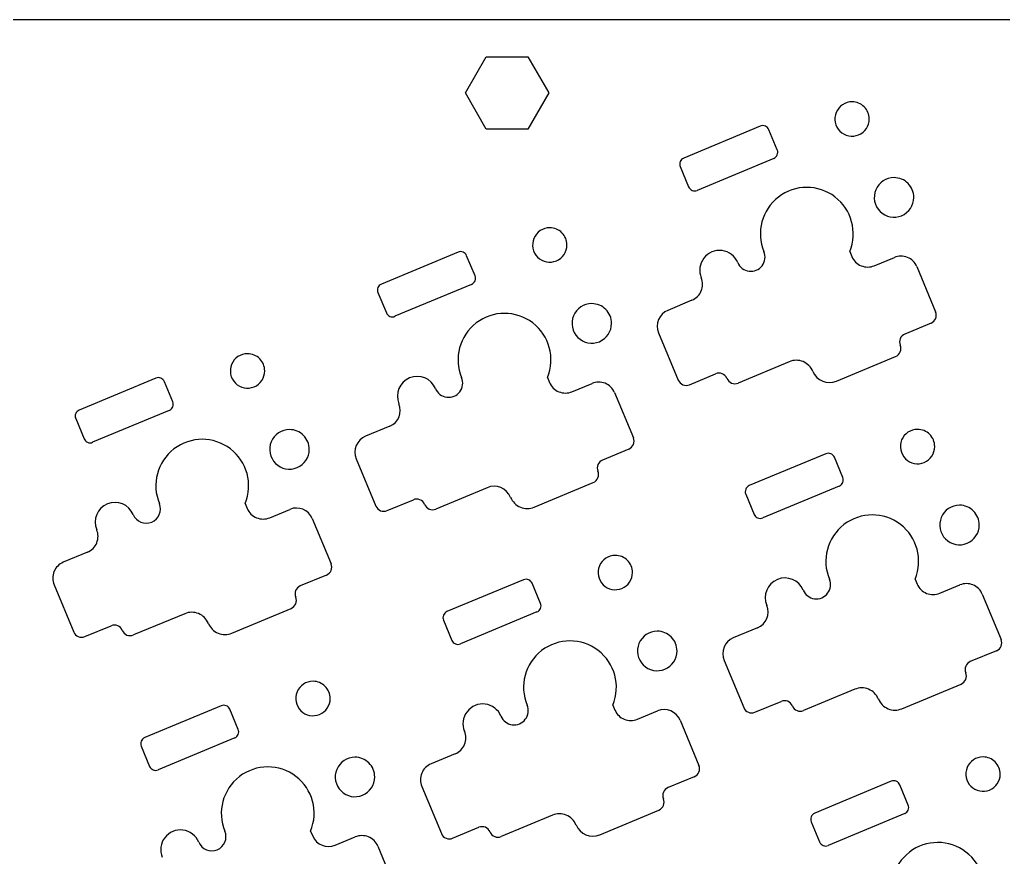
# Model space of a CAD drawing. Header units: millimetres. Extents: x -2 to 277, y 0 to 103.
# Drawn here: x 149.5 to 206.7, y 54.3 to 103 of the extents above; entities that cross this region are included whole.
import ezdxf

# ---------------------------------------------------------------- set-up
doc = ezdxf.new("R2010")
doc.units = ezdxf.units.MM
doc.layers.get('0').update_dxf_attribs({"linetype": 'CONTINUOUS'})

msp = doc.modelspace()

# ---------------------------------------------------------------- linework, layer by layer
at = {"color": 1}
for points in [[(261.2972, 102.9982), (13.1728, 102.9982)], [(175.4046, 98.7347), (176.6171, 100.8359), (179.0421, 100.8359)], [(179.0421, 100.8359), (180.2546, 98.7347)], [(176.6171, 96.6336), (175.4046, 98.7347)], [(180.2546, 98.7347), (179.0421, 96.6336)], [(192.5635, 96.8056), (188.1087, 94.9495)], [(179.0421, 96.6336), (176.6171, 96.6336)], [(193.5501, 95.4281), (193.0617, 96.6004)], [(187.9035, 94.4512), (188.392, 93.2789)], [(193.345, 94.9299), (188.8902, 93.0738)], [(174.9787, 89.4789), (170.5239, 87.6228)], [(175.9654, 88.1014), (175.477, 89.2737)], [(197.7618, 89.5192), (197.8833, 89.2277)], [(199.191, 88.6892), (200.3594, 89.1761)], [(201.6671, 88.6376), (202.7632, 86.0068)], [(175.7603, 87.6032), (171.3055, 85.7471)], [(170.3188, 87.1246), (170.8072, 85.9523)], [(188.5882, 86.682), (187.1805, 86.0955)], [(202.494, 85.353), (200.9709, 84.7184)], [(186.6421, 84.7878), (187.7862, 82.0416)], [(194.2478, 83.1088), (191.2709, 81.8685)], [(196.9939, 81.978), (200.4324, 83.4107)], [(188.4401, 81.7724), (189.9632, 82.407)], [(157.394, 82.1522), (152.9392, 80.2962)], [(158.3807, 80.7748), (157.8922, 81.9471)], [(180.1771, 82.1926), (180.2986, 81.9011)], [(181.6063, 81.3626), (182.7747, 81.8494)], [(184.0824, 81.3109), (185.1785, 78.6801)], [(158.1755, 80.2765), (153.7207, 78.4205)], [(152.7341, 79.7979), (153.2225, 78.6256)], [(171.0035, 79.3554), (169.5958, 78.7688)], [(184.9093, 78.0263), (183.3862, 77.3917)], [(169.0573, 77.4612), (170.2015, 74.715)], [(196.3732, 77.7555), (191.9184, 75.8994)], [(197.3599, 76.378), (196.8714, 77.5503)], [(176.6631, 75.7822), (173.6861, 74.5419)], [(179.4092, 74.6514), (182.8477, 76.084)], [(197.1547, 75.8798), (192.6999, 74.0237)], [(170.8554, 74.4457), (172.3784, 75.0803)], [(191.7132, 75.4012), (192.2017, 74.2289)], [(162.5924, 74.8659), (162.7138, 74.5744)], [(164.0215, 74.0359), (165.19, 74.5227)], [(166.4977, 73.9843), (167.5938, 71.3535)], [(153.4188, 72.0287), (152.0111, 71.4422)], [(167.3245, 70.6996), (165.8014, 70.065)], [(178.7885, 70.4288), (174.3337, 68.5728)], [(201.5715, 70.4692), (201.693, 70.1777)], [(151.4726, 70.1345), (152.6168, 67.3883)], [(179.7751, 69.0514), (179.2867, 70.2237)], [(203.0007, 69.6392), (204.1691, 70.126)], [(205.4768, 69.5875), (206.5729, 66.9567)], [(161.8245, 67.3247), (165.263, 68.7574)], [(159.0783, 68.4555), (156.1014, 67.2152)], [(179.57, 68.5531), (175.1152, 66.6971)], [(153.2706, 67.1191), (154.7937, 67.7537)], [(174.1285, 68.0745), (174.6169, 66.9022)], [(192.398, 67.632), (190.9903, 67.0454)], [(206.3037, 66.3029), (204.7806, 65.6683)], [(190.4518, 65.7378), (191.596, 62.9916)], [(200.8037, 62.928), (204.2421, 64.3606)], [(198.0575, 64.0588), (195.0806, 62.8184)], [(161.2037, 63.1022), (156.7489, 61.2461)], [(183.9868, 63.1425), (184.1083, 62.851)], [(192.2498, 62.7223), (193.7729, 63.3569)], [(162.1904, 61.7247), (161.702, 62.897)], [(185.416, 62.3125), (186.5844, 62.7993)], [(187.8921, 62.2609), (188.9882, 59.6301)], [(156.5438, 60.7479), (157.0322, 59.5756)], [(161.9852, 61.2265), (157.5304, 59.3704)], [(174.8132, 60.3053), (173.4055, 59.7188)], [(188.719, 58.9762), (187.1959, 58.3416)], [(172.867, 58.4111), (174.0112, 55.6649)], [(200.1829, 58.7054), (195.7281, 56.8494)], [(201.1696, 57.328), (200.6811, 58.5003)], [(180.4728, 56.7321), (177.4958, 55.4918)], [(183.2189, 55.6013), (186.6574, 57.034)], [(200.9644, 56.8297), (196.5096, 54.9737)], [(195.5229, 56.3511), (196.0114, 55.1788)], [(166.4021, 55.8159), (166.5236, 55.5243)], [(174.6651, 55.3957), (176.1882, 56.0303)], [(167.8312, 54.9859), (168.9997, 55.4727)], [(170.3074, 54.9342), (171.4035, 52.3034)]]:
    msp.add_lwpolyline(points, dxfattribs=at)
for points in [[(197.8999, 98.2242)], [(200.3422, 93.8126)], [(180.3152, 90.8975)], [(182.7575, 86.4859)], [(162.7305, 83.5709)], [(165.1727, 79.1593)], [(201.7096, 79.1741)], [(204.1519, 74.7625)], [(184.1249, 71.8475)], [(186.5672, 67.4359)], [(166.5402, 64.5208)], [(168.9824, 60.1092)], [(205.5194, 60.1241)]]:
    msp.add_lwpolyline(points, close=True, dxfattribs=at)
for points in [[(197.8999, 98.2242), (197.495438, 98.2242), (197.130801, 97.980558), (196.97602, 97.606883)], [(198.607007, 97.931307), (198.41947, 98.118843), (198.165116, 98.2242), (197.8999, 98.2242)], [(198.8999, 97.2242), (198.8999, 97.489416), (198.794543, 97.74377), (198.607007, 97.931307)], [(196.97602, 97.606883), (196.821239, 97.233209), (196.906795, 96.803091), (197.192793, 96.517093)], [(193.0617, 96.6004), (192.980787, 96.794635), (192.757739, 96.886505), (192.5635, 96.8056)], [(198.282583, 96.30032), (198.656258, 96.455101), (198.8999, 96.819738), (198.8999, 97.2242)], [(197.192793, 96.517093), (197.478791, 96.231095), (197.908909, 96.145539), (198.282583, 96.30032)], [(193.345, 94.9299), (193.539196, 95.010852), (193.631017, 95.233889), (193.5501, 95.4281)], [(188.1087, 94.9495), (187.914465, 94.868587), (187.822595, 94.645539), (187.9035, 94.4513)], [(188.392, 93.2789), (188.472952, 93.084704), (188.695989, 92.992883), (188.8902, 93.0738)], [(196.90446, 92.692773), (195.933415, 93.434711), (194.585102, 93.431927), (193.617128, 92.685986)], [(200.3422, 93.8126), (199.877068, 93.8126), (199.457737, 93.532411), (199.279739, 93.102686)], [(201.155373, 93.475773), (200.939706, 93.69144), (200.647199, 93.8126), (200.3422, 93.8126)], [(201.4922, 92.6626), (201.4922, 92.967599), (201.37104, 93.260106), (201.155373, 93.475773)], [(199.279739, 93.102686), (199.10174, 92.67296), (199.20013, 92.178325), (199.529027, 91.849427)], [(193.617128, 92.685986), (192.649155, 91.940044), (192.302891, 90.636948), (192.7729, 89.5089)], [(197.7618, 89.5192), (198.227147, 90.649179), (197.875505, 91.950834), (196.90446, 92.692773)], [(200.782286, 91.600139), (201.212011, 91.778137), (201.4922, 92.197468), (201.4922, 92.6626)], [(199.529027, 91.849427), (199.857925, 91.52053), (200.35256, 91.42214), (200.782286, 91.600139)], [(180.3152, 90.8975), (179.910738, 90.8975), (179.546101, 90.653858), (179.39132, 90.280183)], [(181.022307, 90.604607), (180.83477, 90.792143), (180.580416, 90.8975), (180.3152, 90.8975)], [(181.3152, 89.8975), (181.3152, 90.162716), (181.209843, 90.41707), (181.022307, 90.604607)], [(179.39132, 90.280183), (179.236539, 89.906509), (179.322095, 89.476391), (179.608093, 89.190393)], [(180.697883, 88.97362), (181.071558, 89.128401), (181.3152, 89.493038), (181.3152, 89.8975)], [(175.270357, 89.479523), (175.176904, 89.518008), (175.071988, 89.517783), (174.9787, 89.4789)], [(175.477, 89.2737), (175.438145, 89.367), (175.363811, 89.441039), (175.270357, 89.479523)], [(190.335981, 89.572472), (189.92853, 89.625251), (189.523872, 89.456648), (189.274438, 89.130175)], [(191.2498, 88.8743), (191.091775, 89.25355), (190.743432, 89.519692), (190.335981, 89.572472)], [(192.666909, 88.690733), (192.845851, 88.924942), (192.886252, 89.236824), (192.772893, 89.508897)], [(201.124779, 89.177689), (200.879537, 89.278678), (200.604221, 89.278107), (200.3594, 89.1761)], [(179.608093, 89.190393), (179.894091, 88.904395), (180.324209, 88.818839), (180.697883, 88.97362)], [(189.274438, 89.130175), (189.025004, 88.803701), (188.96869, 88.368956), (189.126707, 87.989703)], [(191.2498, 88.8743), (191.363166, 88.60223), (191.613064, 88.4113), (191.905366, 88.373436)], [(197.8833, 89.2277), (197.985299, 88.982876), (198.180378, 88.788599), (198.425621, 88.687611)], [(201.6671, 88.6376), (201.565101, 88.882424), (201.370022, 89.076701), (201.124779, 89.177689)], [(191.905366, 88.373436), (192.197668, 88.335571), (192.487966, 88.456524), (192.666909, 88.690733)], [(198.425621, 88.687611), (198.670863, 88.586622), (198.946179, 88.587193), (199.191, 88.6892)], [(170.5239, 87.6228), (170.329704, 87.541848), (170.237883, 87.318811), (170.3188, 87.1246)], [(175.7603, 87.6032), (175.954496, 87.684152), (176.046317, 87.907189), (175.9654, 88.1014)], [(189.128289, 87.224321), (189.229278, 87.469563), (189.228707, 87.744879), (189.1267, 87.9897)], [(188.5882, 86.682), (188.833024, 86.783999), (189.027301, 86.979078), (189.128289, 87.224321)], [(182.7575, 86.4859), (182.292368, 86.4859), (181.873037, 86.205711), (181.695039, 85.775986)], [(183.570673, 86.149073), (183.355006, 86.36474), (183.062499, 86.4859), (182.7575, 86.4859)], [(170.8072, 85.9523), (170.846055, 85.859), (170.920389, 85.784961), (171.013843, 85.746477)], [(179.319696, 85.366155), (178.348636, 86.108074), (177.000323, 86.105263), (176.032365, 85.359302)], [(183.9075, 85.3359), (183.9075, 85.640899), (183.78634, 85.933406), (183.570673, 86.149073)], [(187.1805, 86.0955), (186.670718, 85.883059), (186.429671, 85.297586), (186.6421, 84.7878)], [(202.494, 85.353), (202.748863, 85.459221), (202.869381, 85.751921), (202.7632, 86.0068)], [(171.013843, 85.746477), (171.107296, 85.707992), (171.212212, 85.708217), (171.3055, 85.7471)], [(176.032365, 85.359302), (175.064407, 84.613341), (174.718169, 83.310239), (175.1882, 82.1822)], [(180.1771, 82.1926), (180.642424, 83.322589), (180.290756, 84.624236), (179.319696, 85.366155)], [(181.695039, 85.775986), (181.51704, 85.34626), (181.61543, 84.851625), (181.944327, 84.522727)], [(183.197586, 84.273439), (183.627311, 84.451437), (183.9075, 84.870768), (183.9075, 85.3359)], [(200.9709, 84.7184), (200.848485, 84.667391), (200.751348, 84.569839), (200.700863, 84.447207)], [(181.944327, 84.522727), (182.273225, 84.19383), (182.76786, 84.09544), (183.197586, 84.273439)], [(200.700863, 84.447207), (200.650377, 84.324575), (200.650678, 84.18691), (200.7017, 84.0645)], [(162.7305, 83.5709), (162.326038, 83.5709), (161.961401, 83.327258), (161.80662, 82.953583)], [(163.437607, 83.278007), (163.25007, 83.465543), (162.995716, 83.5709), (162.7305, 83.5709)], [(200.4324, 83.4107), (200.687302, 83.516882), (200.80787, 83.809593), (200.7017, 84.0645)], [(163.7305, 82.5709), (163.7305, 82.836116), (163.625143, 83.09047), (163.437607, 83.278007)], [(195.051451, 83.110486), (194.793944, 83.216519), (194.504861, 83.215913), (194.2478, 83.1088)], [(195.6209, 82.5434), (195.513796, 82.800464), (195.308959, 83.004452), (195.051451, 83.110486)], [(161.80662, 82.953583), (161.651839, 82.579909), (161.737395, 82.149791), (162.023393, 81.863793)], [(163.113183, 81.64702), (163.486858, 81.801801), (163.7305, 82.166438), (163.7305, 82.5709)], [(173.6651, 81.5476), (173.420819, 82.133871), (172.747527, 82.411117), (172.161253, 82.166843)], [(190.617, 82.1377), (190.510818, 82.392602), (190.218107, 82.51317), (189.9632, 82.407)], [(195.6209, 82.5434), (195.843932, 82.008145), (196.458626, 81.755015), (196.9939, 81.978)], [(157.8922, 81.9471), (157.811248, 82.141296), (157.588211, 82.233117), (157.394, 82.1522)], [(162.023393, 81.863793), (162.309391, 81.577795), (162.739509, 81.492239), (163.113183, 81.64702)], [(172.161253, 82.166843), (171.574979, 81.922569), (171.297733, 81.249277), (171.542007, 80.663003)], [(175.082209, 81.364033), (175.261151, 81.598242), (175.301552, 81.910124), (175.188193, 82.182197)], [(180.2986, 81.9011), (180.400599, 81.656276), (180.595678, 81.461999), (180.840921, 81.361011)], [(183.540079, 81.850989), (183.294837, 81.951978), (183.019521, 81.951407), (182.7747, 81.8494)], [(184.0824, 81.3109), (183.980401, 81.555724), (183.785322, 81.750001), (183.540079, 81.850989)], [(187.7862, 82.0416), (187.837209, 81.919185), (187.934761, 81.822048), (188.057393, 81.771563)], [(190.617, 82.1377), (190.668009, 82.015285), (190.765561, 81.918148), (190.888193, 81.867663)], [(190.888193, 81.867663), (191.010825, 81.817177), (191.14849, 81.817478), (191.2709, 81.8685)], [(173.6651, 81.5476), (173.778466, 81.27553), (174.028364, 81.0846), (174.320666, 81.046736)], [(174.320666, 81.046736), (174.612968, 81.008871), (174.903266, 81.129824), (175.082209, 81.364033)], [(180.840921, 81.361011), (181.086163, 81.260022), (181.361479, 81.260593), (181.6063, 81.3626)], [(188.057393, 81.771563), (188.180025, 81.721077), (188.31769, 81.721378), (188.4401, 81.7724)], [(158.381323, 80.483143), (158.419808, 80.576596), (158.419583, 80.681512), (158.3807, 80.7748)], [(152.9392, 80.2962), (152.845918, 80.257326), (152.771902, 80.182984), (152.733437, 80.089532)], [(158.1755, 80.2765), (158.2688, 80.315355), (158.342839, 80.389689), (158.381323, 80.483143)], [(171.0035, 79.3554), (171.513265, 79.567802), (171.754351, 80.153214), (171.542, 80.663)], [(152.733437, 80.089532), (152.694972, 79.996081), (152.695211, 79.891176), (152.7341, 79.7979)], [(165.1727, 79.1593), (164.707568, 79.1593), (164.288237, 78.879111), (164.110239, 78.449386)], [(165.985873, 78.822473), (165.770206, 79.03814), (165.477699, 79.1593), (165.1727, 79.1593)], [(201.7096, 79.1741), (201.305138, 79.1741), (200.940501, 78.930458), (200.78572, 78.556783)], [(202.416707, 78.881207), (202.22917, 79.068743), (201.974816, 79.1741), (201.7096, 79.1741)], [(153.2225, 78.6256), (153.303452, 78.431404), (153.526489, 78.339583), (153.7207, 78.4205)], [(161.734976, 78.039378), (160.763945, 78.781281), (159.415673, 78.778498), (158.447713, 78.032592)], [(164.110239, 78.449386), (163.93224, 78.01966), (164.03063, 77.525025), (164.359527, 77.196127)], [(166.3227, 78.0093), (166.3227, 78.314299), (166.20154, 78.606806), (165.985873, 78.822473)], [(169.5958, 78.7688), (169.086035, 78.556398), (168.844949, 77.970986), (169.0573, 77.4612)], [(184.9093, 78.0263), (185.164163, 78.132521), (185.284681, 78.425221), (185.1785, 78.6801)], [(200.78572, 78.556783), (200.630939, 78.183109), (200.716495, 77.752991), (201.002493, 77.466993)], [(202.7096, 78.1741), (202.7096, 78.439316), (202.604243, 78.69367), (202.416707, 78.881207)], [(158.447713, 78.032592), (157.479754, 77.286685), (157.133458, 75.983641), (157.6034, 74.8556)], [(162.5924, 74.8659), (163.05768, 75.995872), (162.706007, 77.297475), (161.734976, 78.039378)], [(165.612786, 76.946839), (166.042511, 77.124837), (166.3227, 77.544168), (166.3227, 78.0093)], [(196.8714, 77.5503), (196.790487, 77.744535), (196.567439, 77.836405), (196.3732, 77.7555)], [(202.092283, 77.25022), (202.465958, 77.405001), (202.7096, 77.769638), (202.7096, 78.1741)], [(183.3862, 77.3917), (183.131298, 77.285518), (183.01073, 76.992807), (183.1169, 76.7379)], [(201.002493, 77.466993), (201.288491, 77.180995), (201.718609, 77.095439), (202.092283, 77.25022)], [(164.359527, 77.196127), (164.688425, 76.86723), (165.18306, 76.76884), (165.612786, 76.946839)], [(183.117737, 76.355193), (183.168223, 76.477825), (183.167922, 76.61549), (183.1169, 76.7379)], [(182.8477, 76.084), (182.970115, 76.135009), (183.067252, 76.232561), (183.117737, 76.355193)], [(197.1547, 75.8798), (197.348935, 75.960713), (197.440805, 76.183761), (197.3599, 76.378)], [(178.0361, 75.2168), (177.813068, 75.752055), (177.198374, 76.005185), (176.6631, 75.7822)], [(191.9184, 75.8994), (191.724165, 75.818487), (191.632295, 75.595439), (191.7132, 75.4012)], [(156.0804, 74.221), (155.836119, 74.807271), (155.162827, 75.084517), (154.576553, 74.840243)], [(172.761107, 75.081137), (172.638475, 75.131623), (172.50081, 75.131322), (172.3784, 75.0803)], [(173.0323, 74.8111), (172.981291, 74.933515), (172.883739, 75.030652), (172.761107, 75.081137)], [(178.0361, 75.2168), (178.143204, 74.959736), (178.348041, 74.755748), (178.605549, 74.649714)], [(154.576553, 74.840243), (153.990279, 74.595969), (153.713033, 73.922677), (153.957307, 73.336403)], [(157.156151, 73.784118), (157.573866, 73.958171), (157.773411, 74.436223), (157.6034, 74.8556)], [(162.7138, 74.5744), (162.815799, 74.329576), (163.010878, 74.135299), (163.256121, 74.034311)], [(166.4977, 73.9843), (166.285259, 74.494082), (165.699786, 74.735129), (165.19, 74.5227)], [(170.2015, 74.715), (170.25249, 74.592567), (170.350034, 74.495407), (170.472668, 74.444902)], [(170.472668, 74.444902), (170.595302, 74.394397), (170.732978, 74.394684), (170.8554, 74.4457)], [(173.0323, 74.8111), (173.138521, 74.556237), (173.431221, 74.435719), (173.6861, 74.5419)], [(178.605549, 74.649714), (178.863056, 74.543681), (179.152139, 74.544287), (179.4092, 74.6514)], [(204.1519, 74.7625), (203.686768, 74.7625), (203.267437, 74.482311), (203.089439, 74.052586)], [(204.965073, 74.425673), (204.749406, 74.64134), (204.456899, 74.7625), (204.1519, 74.7625)], [(205.3019, 73.6125), (205.3019, 73.917499), (205.18074, 74.210006), (204.965073, 74.425673)], [(156.0804, 74.221), (156.258478, 73.804985), (156.738435, 73.610065), (157.156151, 73.784118)], [(163.256121, 74.034311), (163.501363, 73.933322), (163.776679, 73.933893), (164.0215, 74.0359)], [(192.2017, 74.2289), (192.282613, 74.034665), (192.505661, 73.942795), (192.6999, 74.0237)], [(200.714096, 73.642755), (199.743036, 74.384674), (198.394723, 74.381863), (197.426765, 73.635902)], [(203.089439, 74.052586), (202.91144, 73.62286), (203.00983, 73.128225), (203.338727, 72.799327)], [(153.958889, 72.571021), (154.059878, 72.816263), (154.059307, 73.091579), (153.9573, 73.3364)], [(197.426765, 73.635902), (196.458807, 72.889941), (196.112569, 71.586839), (196.5826, 70.4588)], [(201.5715, 70.4692), (202.036824, 71.599189), (201.685156, 72.900836), (200.714096, 73.642755)], [(204.591986, 72.550039), (205.021711, 72.728037), (205.3019, 73.147368), (205.3019, 73.6125)], [(203.338727, 72.799327), (203.667625, 72.47043), (204.16226, 72.37204), (204.591986, 72.550039)], [(153.4188, 72.0287), (153.663624, 72.130699), (153.857901, 72.325778), (153.958889, 72.571021)], [(184.1249, 71.8475), (183.720438, 71.8475), (183.355801, 71.603858), (183.20102, 71.230183)], [(184.832007, 71.554607), (184.64447, 71.742143), (184.390116, 71.8475), (184.1249, 71.8475)], [(185.1249, 70.8475), (185.1249, 71.112716), (185.019543, 71.36707), (184.832007, 71.554607)], [(152.0111, 71.4422), (151.766276, 71.340201), (151.571999, 71.145122), (151.471011, 70.899879)], [(167.3245, 70.6996), (167.446933, 70.75059), (167.544093, 70.848134), (167.594598, 70.970768)], [(167.594598, 70.970768), (167.645103, 71.093402), (167.644816, 71.231078), (167.5938, 71.3535)], [(183.20102, 71.230183), (183.046239, 70.856509), (183.131795, 70.426391), (183.417793, 70.140393)], [(151.471011, 70.899879), (151.370022, 70.654637), (151.370593, 70.379321), (151.4726, 70.1345)], [(179.2867, 70.2237), (179.205748, 70.417896), (178.982711, 70.509717), (178.7885, 70.4288)], [(184.507583, 69.92362), (184.881258, 70.078401), (185.1249, 70.443038), (185.1249, 70.8475)], [(193.555653, 70.443443), (192.969379, 70.199169), (192.692133, 69.525877), (192.936407, 68.939603)], [(195.0595, 69.8242), (194.815219, 70.410471), (194.141927, 70.687717), (193.555653, 70.443443)], [(196.476609, 69.640633), (196.655551, 69.874842), (196.695952, 70.186724), (196.582593, 70.458797)], [(165.8014, 70.065), (165.546537, 69.958779), (165.426019, 69.666079), (165.5322, 69.4112)], [(183.417793, 70.140393), (183.703791, 69.854395), (184.133909, 69.768839), (184.507583, 69.92362)], [(195.0595, 69.8242), (195.172866, 69.55213), (195.422764, 69.3612), (195.715066, 69.323336)], [(201.693, 70.1777), (201.794999, 69.932876), (201.990078, 69.738599), (202.235321, 69.637611)], [(204.934479, 70.127589), (204.689237, 70.228578), (204.413921, 70.228007), (204.1691, 70.126)], [(205.4768, 69.5875), (205.374801, 69.832324), (205.179722, 70.026601), (204.934479, 70.127589)], [(165.263, 68.7574), (165.517863, 68.863621), (165.638381, 69.156321), (165.5322, 69.4112)], [(195.715066, 69.323336), (196.007368, 69.285471), (196.297666, 69.406424), (196.476609, 69.640633)], [(202.235321, 69.637611), (202.480563, 69.536622), (202.755879, 69.537193), (203.0007, 69.6392)], [(179.57, 68.5531), (179.663282, 68.591974), (179.737298, 68.666316), (179.775763, 68.759768)], [(179.775763, 68.759768), (179.814228, 68.853219), (179.813989, 68.958124), (179.7751, 69.0514)], [(192.398, 67.632), (192.907726, 67.844441), (193.148763, 68.429841), (192.9364, 68.9396)], [(159.881951, 68.457186), (159.624444, 68.563219), (159.335361, 68.562613), (159.0783, 68.4555)], [(160.4514, 67.8901), (160.344296, 68.147164), (160.139459, 68.351152), (159.881951, 68.457186)], [(174.127877, 68.366157), (174.089392, 68.272704), (174.089617, 68.167788), (174.1285, 68.0745)], [(174.3337, 68.5728), (174.2404, 68.533945), (174.166361, 68.459611), (174.127877, 68.366157)], [(155.176432, 67.754498), (155.053798, 67.805003), (154.916122, 67.804716), (154.7937, 67.7537)], [(155.4476, 67.4844), (155.39661, 67.606833), (155.299066, 67.703993), (155.176432, 67.754498)], [(160.4514, 67.8901), (160.558504, 67.633036), (160.763341, 67.429048), (161.020849, 67.323014)], [(152.6168, 67.3883), (152.723021, 67.133437), (153.015721, 67.012919), (153.2706, 67.1191)], [(155.4476, 67.4844), (155.553821, 67.229537), (155.846521, 67.109019), (156.1014, 67.2152)], [(161.020849, 67.323014), (161.278356, 67.216981), (161.567439, 67.217587), (161.8245, 67.3247)], [(183.12946, 66.316073), (182.158415, 67.058011), (180.810102, 67.055227), (179.842128, 66.309286)], [(186.5672, 67.4359), (186.102068, 67.4359), (185.682737, 67.155711), (185.504739, 66.725986)], [(187.380373, 67.099073), (187.164706, 67.31474), (186.872199, 67.4359), (186.5672, 67.4359)], [(187.7172, 66.2859), (187.7172, 66.590899), (187.59604, 66.883406), (187.380373, 67.099073)], [(190.9903, 67.0454), (190.480535, 66.832998), (190.239449, 66.247586), (190.4518, 65.7378)], [(206.3037, 66.3029), (206.558563, 66.409121), (206.679081, 66.701821), (206.5729, 66.9567)], [(174.6169, 66.9022), (174.655774, 66.808918), (174.730116, 66.734902), (174.823568, 66.696437)], [(174.823568, 66.696437), (174.917019, 66.657972), (175.021924, 66.658211), (175.1152, 66.6971)], [(185.504739, 66.725986), (185.32674, 66.29626), (185.42513, 65.801625), (185.754027, 65.472727)], [(179.842128, 66.309286), (178.874155, 65.563344), (178.527891, 64.260248), (178.9979, 63.1322)], [(183.9868, 63.1425), (184.452147, 64.272479), (184.100505, 65.574134), (183.12946, 66.316073)], [(187.007286, 65.223439), (187.437011, 65.401437), (187.7172, 65.820768), (187.7172, 66.2859)], [(185.754027, 65.472727), (186.082925, 65.14383), (186.57756, 65.04544), (187.007286, 65.223439)], [(204.7806, 65.6683), (204.525737, 65.562079), (204.405219, 65.269379), (204.5114, 65.0145)], [(204.512198, 64.631768), (204.562703, 64.754402), (204.562416, 64.892078), (204.5114, 65.0145)], [(166.5402, 64.5208), (166.135738, 64.5208), (165.771101, 64.277158), (165.61632, 63.903483)], [(167.247307, 64.227907), (167.05977, 64.415443), (166.805416, 64.5208), (166.5402, 64.5208)], [(167.5402, 63.5208), (167.5402, 63.786016), (167.434843, 64.04037), (167.247307, 64.227907)], [(198.861151, 64.060486), (198.603644, 64.166519), (198.314561, 64.165913), (198.0575, 64.0588)], [(204.2421, 64.3606), (204.364533, 64.41159), (204.461693, 64.509134), (204.512198, 64.631768)], [(165.61632, 63.903483), (165.461539, 63.529809), (165.547095, 63.099691), (165.833093, 62.813693)], [(166.922883, 62.59692), (167.296558, 62.751701), (167.5402, 63.116338), (167.5402, 63.5208)], [(199.4306, 63.4934), (199.323496, 63.750464), (199.118659, 63.954452), (198.861151, 64.060486)], [(161.495357, 63.102823), (161.401904, 63.141308), (161.296988, 63.141083), (161.2037, 63.1022)], [(161.702, 62.897), (161.663145, 62.9903), (161.588811, 63.064339), (161.495357, 63.102823)], [(176.560981, 63.195772), (176.15353, 63.248551), (175.748872, 63.079948), (175.499438, 62.753475)], [(177.4748, 62.4976), (177.316775, 62.87685), (176.968432, 63.142992), (176.560981, 63.195772)], [(178.891909, 62.314033), (179.070851, 62.548242), (179.111252, 62.860124), (178.997893, 63.132197)], [(187.8921, 62.2609), (187.679659, 62.770682), (187.094186, 63.011729), (186.5844, 62.7993)], [(191.596, 62.9916), (191.702182, 62.736698), (191.994893, 62.61613), (192.2498, 62.7223)], [(194.4267, 63.0877), (194.320479, 63.342563), (194.027779, 63.463081), (193.7729, 63.3569)], [(194.4267, 63.0877), (194.477709, 62.965285), (194.575261, 62.868148), (194.697893, 62.817663)], [(199.4306, 63.4934), (199.537704, 63.236336), (199.742541, 63.032348), (200.000049, 62.926314)], [(165.833093, 62.813693), (166.119091, 62.527695), (166.549209, 62.442139), (166.922883, 62.59692)], [(175.499438, 62.753475), (175.250004, 62.427001), (175.19369, 61.992256), (175.351707, 61.613003)], [(177.4748, 62.4976), (177.588166, 62.22553), (177.838064, 62.0346), (178.130366, 61.996736)], [(184.1083, 62.851), (184.210299, 62.606176), (184.405378, 62.411899), (184.650621, 62.310911)], [(194.697893, 62.817663), (194.820525, 62.767177), (194.95819, 62.767478), (195.0806, 62.8185)], [(200.000049, 62.926314), (200.257556, 62.820281), (200.546639, 62.820887), (200.8037, 62.928)], [(178.130366, 61.996736), (178.422668, 61.958871), (178.712966, 62.079824), (178.891909, 62.314033)], [(184.650621, 62.310911), (184.895863, 62.209922), (185.171179, 62.210493), (185.416, 62.3125)], [(156.7489, 61.2461), (156.554704, 61.165148), (156.462883, 60.942111), (156.5438, 60.7479)], [(161.9852, 61.2265), (162.179435, 61.307413), (162.271305, 61.530461), (162.1904, 61.7247)], [(175.353289, 60.847621), (175.454278, 61.092863), (175.453707, 61.368179), (175.3517, 61.613)], [(174.8132, 60.3053), (175.058024, 60.407299), (175.252301, 60.602378), (175.353289, 60.847621)], [(168.9824, 60.1092), (168.517268, 60.1092), (168.097937, 59.829011), (167.919939, 59.399286)], [(169.795573, 59.772373), (169.579906, 59.98804), (169.287399, 60.1092), (168.9824, 60.1092)], [(205.5194, 60.1241), (205.114938, 60.1241), (204.750301, 59.880458), (204.59552, 59.506783)], [(206.226507, 59.831207), (206.03897, 60.018743), (205.784616, 60.1241), (205.5194, 60.1241)], [(157.0322, 59.5756), (157.113113, 59.381365), (157.336161, 59.289495), (157.5304, 59.3704)], [(165.544696, 58.989455), (164.573636, 59.731374), (163.225323, 59.728563), (162.257365, 58.982602)], [(170.1324, 58.9592), (170.1324, 59.264199), (170.01124, 59.556706), (169.795573, 59.772373)], [(173.4055, 59.7188), (173.160676, 59.616801), (172.966399, 59.421722), (172.865411, 59.176479)], [(188.989037, 59.247393), (189.039523, 59.370025), (189.039222, 59.50769), (188.9882, 59.6301)], [(206.5194, 59.1241), (206.5194, 59.389316), (206.414043, 59.64367), (206.226507, 59.831207)], [(162.257365, 58.982602), (161.289407, 58.236641), (160.943169, 56.933539), (161.4132, 55.8055)], [(166.4021, 55.8159), (166.867424, 56.945889), (166.515756, 58.247536), (165.544696, 58.989455)], [(167.919939, 59.399286), (167.74194, 58.96956), (167.84033, 58.474925), (168.169227, 58.146027)], [(169.422486, 57.896739), (169.852211, 58.074737), (170.1324, 58.494068), (170.1324, 58.9592)], [(172.865411, 59.176479), (172.764422, 58.931237), (172.764993, 58.655921), (172.867, 58.4111)], [(188.719, 58.9762), (188.841415, 59.027209), (188.938552, 59.124761), (188.989037, 59.247393)], [(204.59552, 59.506783), (204.440739, 59.133109), (204.526295, 58.702991), (204.812293, 58.416993)], [(205.902083, 58.20022), (206.275758, 58.355001), (206.5194, 58.719638), (206.5194, 59.1241)], [(200.6811, 58.5003), (200.600148, 58.694496), (200.377111, 58.786317), (200.1829, 58.7054)], [(204.812293, 58.416993), (205.098291, 58.130995), (205.528409, 58.045439), (205.902083, 58.20022)], [(168.169227, 58.146027), (168.498125, 57.81713), (168.99276, 57.71874), (169.422486, 57.896739)], [(187.1959, 58.3416), (186.940998, 58.235418), (186.82043, 57.942707), (186.9266, 57.6878)], [(186.6574, 57.034), (186.912263, 57.140221), (187.032781, 57.432921), (186.9266, 57.6878)], [(201.170223, 57.036343), (201.208708, 57.129796), (201.208483, 57.234712), (201.1696, 57.328)], [(181.276451, 56.733786), (181.018944, 56.839819), (180.729861, 56.839213), (180.4728, 56.7321)], [(181.8459, 56.1667), (181.738796, 56.423764), (181.533959, 56.627752), (181.276451, 56.733786)], [(195.7281, 56.8494), (195.6348, 56.810545), (195.560761, 56.736211), (195.522277, 56.642757)], [(200.9644, 56.8297), (201.0577, 56.868555), (201.131739, 56.942889), (201.170223, 57.036343)], [(176.842, 55.761), (176.735818, 56.015902), (176.443107, 56.13647), (176.1882, 56.0303)], [(181.8459, 56.1667), (182.068932, 55.631445), (182.683626, 55.378315), (183.2189, 55.6013)], [(195.522277, 56.642757), (195.483792, 56.549304), (195.484017, 56.444388), (195.5229, 56.3511)], [(158.976281, 55.869072), (158.56883, 55.921851), (158.164172, 55.753248), (157.914738, 55.426775)], [(159.8901, 55.1709), (159.732075, 55.55015), (159.383732, 55.816292), (158.976281, 55.869072)], [(160.968947, 54.726657), (161.389536, 54.901895), (161.588431, 55.384909), (161.413193, 55.805497)], [(166.5236, 55.5243), (166.736041, 55.014574), (167.321441, 54.773537), (167.8312, 54.9859)], [(169.765079, 55.474289), (169.519837, 55.575278), (169.244521, 55.574707), (168.9997, 55.4727)], [(174.0112, 55.6649), (174.062209, 55.542485), (174.159761, 55.445348), (174.282393, 55.394863)], [(176.842, 55.761), (176.948221, 55.506137), (177.240921, 55.385619), (177.4958, 55.4918)], [(157.914738, 55.426775), (157.665304, 55.100301), (157.60899, 54.665556), (157.767007, 54.286303)], [(159.8901, 55.1709), (160.065345, 54.750314), (160.548359, 54.551419), (160.968947, 54.726657)], [(170.3074, 54.9342), (170.205401, 55.179024), (170.010322, 55.373301), (169.765079, 55.474289)], [(174.282393, 55.394863), (174.405025, 55.344377), (174.54269, 55.344678), (174.6651, 55.3957)], [(196.0114, 55.1788), (196.092352, 54.984604), (196.315389, 54.892783), (196.5096, 54.9737)], [(204.523876, 54.592578), (203.552845, 55.334481), (202.204573, 55.331698), (201.236613, 54.585792)], [(201.236613, 54.585792), (200.268654, 53.839885), (199.922358, 52.536841), (200.3923, 51.4088)], [(205.3813, 51.4191), (205.84658, 52.549072), (205.494907, 53.850675), (204.523876, 54.592578)]]:
    msp.add_open_spline(points, degree=3, dxfattribs=at)

doc.saveas('drawing.dxf')
